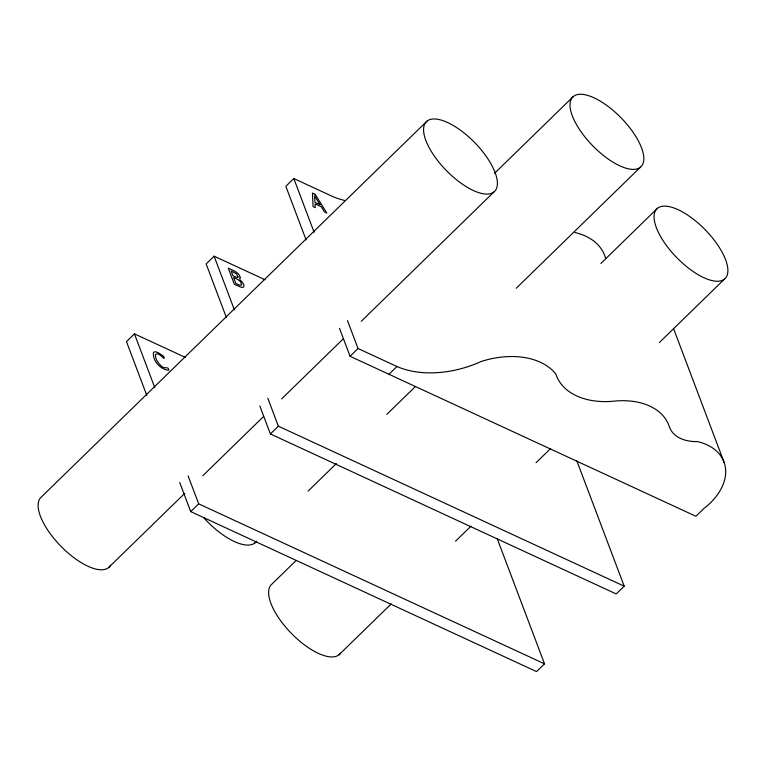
<?xml version="1.0" encoding="UTF-8"?>
<svg xmlns="http://www.w3.org/2000/svg" width="766" height="766" viewBox="0 0 766 766"><rect width="100%" height="100%" fill="white"/><g stroke="black" fill="none" stroke-linecap="round" stroke-linejoin="round"><path stroke-width="1.15" d="M185.401 357.425L134.443 333.852L126.476 341.626L146.766 395.304M265.084 279.762L214.126 256.189L206.159 263.964L226.439 317.641M344.815 200.51A87.563 58.36 -20.7 0 1 332.712 196.527L293.809 178.526L285.842 186.301L306.122 239.978M426.949 121.181L41.488 496.875A48.756 19.897 45.7 0 0 62.343 547.7A48.756 19.897 45.7 0 0 110.563 565.155M494.568 173.288L573.37 96.478M108.571 567.587L184.807 493.285M202.789 475.753L263.609 416.474M281.591 398.942L343.273 338.831M361.255 321.299L494.022 191.893A48.756 19.897 45.7 0 0 457.024 127.836A48.756 19.897 45.7 0 0 430.406 149.887A48.756 19.897 45.7 0 0 494.022 191.893M497.191 538.584L544.521 663.844L536.554 671.61L190.715 511.611L198.681 503.846L188.11 475.887M576.865 460.921L624.204 586.182L616.228 593.947L270.388 433.949L278.364 426.183L267.794 398.224M358.038 348.52L396.951 366.521A87.563 58.36 -20.7 0 0 481.393 361.408A72.368 48.239 -20.7 0 1 555.896 374.134A71.812 47.865 -20.7 0 0 614.265 401.135A67.714 45.127 -20.7 0 1 669.293 426.595A39.229 26.149 -20.7 0 0 697.395 441.58A60.217 40.138 -20.7 0 1 703.877 508.519L695.911 516.284L350.072 356.286L358.038 348.52L347.477 320.561M388.984 374.287L396.951 366.521M254.992 542.874L256.706 541.208M308.104 491.121L336.37 463.564M386.907 414.31L415.172 386.753M516.246 288.246L640.453 167.189A48.756 19.897 45.7 0 0 603.455 103.132A48.756 19.897 45.7 0 0 576.827 125.174A48.756 19.897 45.7 0 0 640.453 167.189M295.963 560.655L271.978 584.037A48.756 19.897 45.7 0 0 291.923 633.942A48.756 19.897 45.7 0 0 340.477 653.226M600.898 263.447L657.429 208.342M339.051 654.738L391.302 603.819M455.55 541.198L470.966 526.175M536.066 462.721L550.63 448.531M659.411 342.498L724.512 279.054A48.756 19.897 45.7 0 0 687.514 214.997A48.756 19.897 45.7 0 0 660.886 237.039A48.756 19.897 45.7 0 0 724.512 279.054M278.364 426.183L624.204 586.182M198.681 503.846L544.521 663.844M673.477 328.375L724.186 462.578M293.809 178.526L314.089 232.213M339.51 328.327L350.072 356.286M214.126 256.189L234.406 309.876M259.827 405.99L270.388 433.949M134.443 333.852L154.732 387.539M179.723 482.532L190.715 511.611M256.418 541.361A48.756 19.897 45.7 0 1 203.737 517.711M574.912 232.491A67.714 45.127 -20.7 0 1 605.054 256.6A39.229 26.149 -20.7 0 0 605.695 258.257M155.402 355.012C155.45 359.378 158.236 363.371 161.482 366.119C163.627 369.509 168.836 365.641 168.874 370.265C160.515 369.806 152.185 360.527 153.487 352.303L155.192 351.728L157.997 352.551L163.589 356.267C166.375 362.672 159.462 352.149 156.159 353.997L155.402 355.012M240.265 277.598L239.739 278.805C238.772 280.021 245.618 283.611 243.751 287.001L241.692 287.451L234.358 284.301L228.249 268.138C232.653 270.331 239.021 272.045 240.265 277.598M238.111 276.995L236.876 277.464L232.912 275.712L231.131 270.982L236.368 273.759L238.111 276.995M241.635 284.799L239.844 285.211L235.851 283.477L233.592 277.503C236.847 278.92 241.3 280.682 241.635 284.799M315.152 194.296L312.461 193.051L313.026 206.648L315.238 207.672L315.017 203.852L321.299 206.753L324.497 211.962L326.804 213.025L315.152 194.296M319.996 204.637L314.931 202.291L314.577 195.847L319.996 204.637"/></g></svg>
